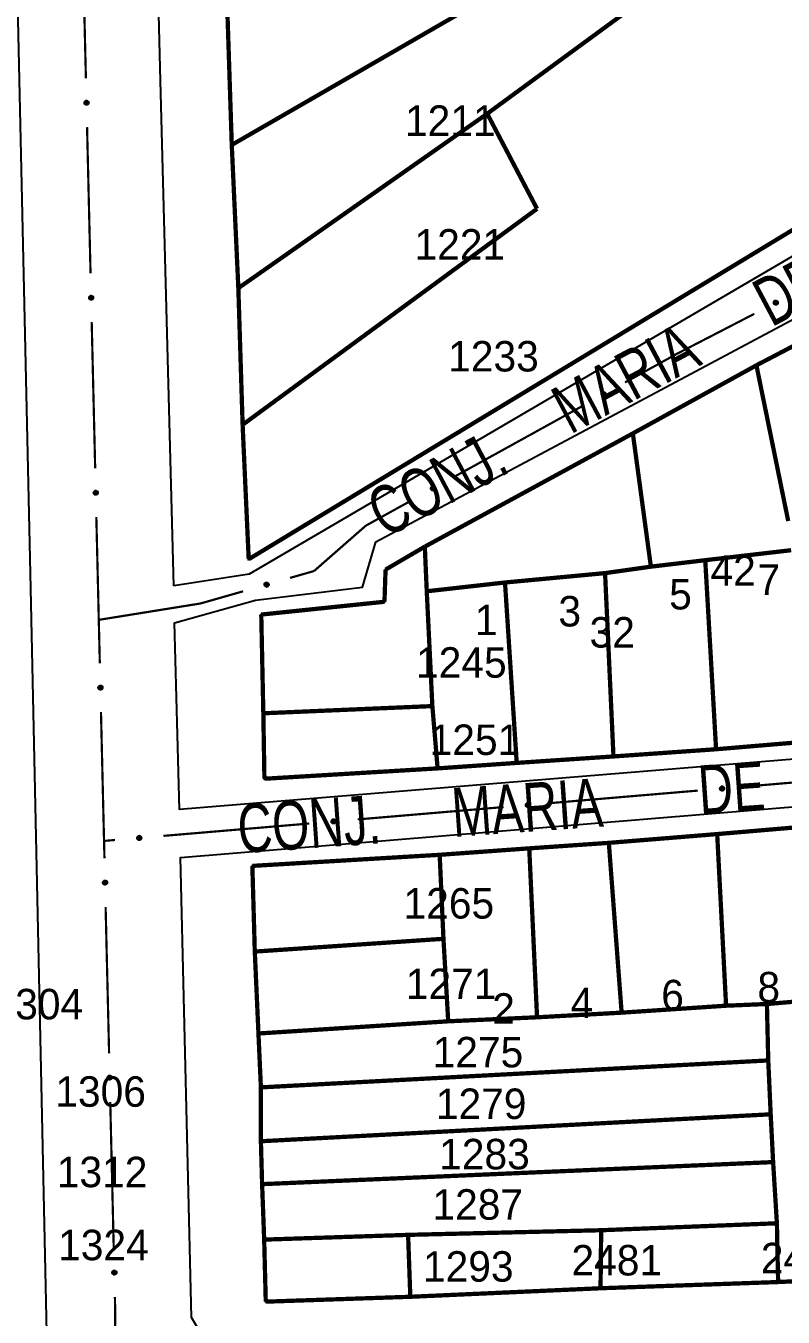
# Model space of a CAD drawing. Extents: x 202481 to 204056, y 4838981 to 4840330.
# Drawn here: x 203301.8 to 203364, y 4839208.1 to 4839314.1 of the extents above; entities that cross this region are included whole.
import ezdxf
from ezdxf.enums import TextEntityAlignment as Align

# ---------------------------------------------------------------- set-up
doc = ezdxf.new("R2010")
doc.units = 0
doc.header["$LTSCALE"] = 1.5
doc.header["$MEASUREMENT"] = 0
for name, color, linetype in [('CD_MALHA_LOTES', 7, 'CONTINUOUS'), ('RU-QUADRA', 210, 'CONTINUOUS'), ('SV-EIXO-RUA-PAV', 20, 'CONTINUOUS'), ('SV-RUA-PAVIM', 7, 'CONTINUOUS'), ('SV-TXT-RUA-PAV', 7, 'CONTINUOUS'), ('Th_NmrPort', 1, 'CONTINUOUS')]:
    doc.layers.add(name, color=color, linetype=linetype)
doc.styles.add('ARIAL', font='ARIAL.SHX')

msp = doc.modelspace()

# ---------------------------------------------------------------- linework, layer by layer
at = {"layer": 'CD_MALHA_LOTES', "linetype": 'Continuous', "const_width": 0.35, "flags": 128}
for points in [[(203339.67, 4839306.88), (203376.49, 4839333.86)], [(203318.71, 4839304.32), (203357.94, 4839326.95)], [(203318.71, 4839304.32), (203318.35, 4839315.3)], [(203388.83, 4839311.93), (203320.1, 4839270.33)], [(203319.25, 4839292.57), (203339.67, 4839306.88)], [(203343.76, 4839299.08), (203339.67, 4839306.88)], [(203319.25, 4839292.57), (203318.71, 4839304.32)], [(203319.6, 4839281.36), (203343.76, 4839299.08)], [(203319.6, 4839281.36), (203319.25, 4839292.57)], [(203361.76, 4839286.24), (203367.96, 4839289.48)], [(203351.62, 4839280.65), (203361.76, 4839286.24)], [(203364.37, 4839273.46), (203361.76, 4839286.24)], [(203320.1, 4839270.33), (203319.6, 4839281.36)], [(203334.55, 4839271.36), (203351.62, 4839280.65)], [(203353.1, 4839269.72), (203351.62, 4839280.65)], [(203331.33, 4839269.48), (203334.55, 4839271.36)], [(203334.71, 4839267.7), (203334.55, 4839271.36)], [(203357.56, 4839270.25), (203353.1, 4839269.72)], [(203357.56, 4839270.25), (203364.61, 4839271.07)], [(203358.45, 4839254.74), (203357.56, 4839270.25)], [(203331.24, 4839266.84), (203331.33, 4839269.48)], [(203341.13, 4839268.42), (203349.34, 4839269.19)], [(203349.34, 4839269.19), (203353.1, 4839269.72)], [(203350.03, 4839254.15), (203349.34, 4839269.19)], [(203334.71, 4839267.7), (203341.13, 4839268.42)], [(203342.09, 4839253.62), (203341.13, 4839268.42)], [(203335.17, 4839258.28), (203334.71, 4839267.7)], [(203321.13, 4839265.79), (203331.24, 4839266.84)], [(203321.3, 4839257.69), (203321.13, 4839265.79)], [(203321.3, 4839257.69), (203335.17, 4839258.28)], [(203321.39, 4839252.32), (203321.3, 4839257.69)], [(203335.6, 4839253.17), (203335.17, 4839258.28)], [(203365.81, 4839255.36), (203358.45, 4839254.74)], [(203358.45, 4839254.74), (203350.03, 4839254.15)], [(203342.09, 4839253.62), (203335.6, 4839253.17)], [(203350.03, 4839254.15), (203342.09, 4839253.62)], [(203335.6, 4839253.17), (203321.39, 4839252.32)], [(203358.54, 4839247.78), (203365.34, 4839248.36)], [(203343.12, 4839246.61), (203349.65, 4839247.06)], [(203349.65, 4839247.06), (203358.54, 4839247.78)], [(203350.7, 4839233.13), (203349.65, 4839247.06)], [(203359.27, 4839233.7), (203358.54, 4839247.78)], [(203320.4, 4839245.17), (203335.77, 4839246.08)], [(203335.77, 4839246.08), (203343.12, 4839246.61)], [(203336.08, 4839239.19), (203335.77, 4839246.08)], [(203343.76, 4839232.75), (203343.12, 4839246.61)], [(203320.6, 4839238.14), (203320.4, 4839245.17)], [(203320.6, 4839238.14), (203336.08, 4839239.19)], [(203336.47, 4839232.42), (203336.08, 4839239.19)], [(203320.9, 4839231.42), (203320.6, 4839238.14)], [(203362.62, 4839233.84), (203366.19, 4839234.14)], [(203350.7, 4839233.13), (203343.76, 4839232.75)], [(203359.27, 4839233.7), (203350.7, 4839233.13)], [(203362.62, 4839233.84), (203359.27, 4839233.7)], [(203362.73, 4839229.21), (203362.62, 4839233.84)], [(203320.9, 4839231.42), (203336.47, 4839232.42)], [(203343.76, 4839232.75), (203336.47, 4839232.42)], [(203321.1, 4839227), (203320.9, 4839231.42)], [(203321.1, 4839227), (203362.73, 4839229.21)], [(203362.93, 4839224.79), (203362.73, 4839229.21)], [(203321.1, 4839222.58), (203321.1, 4839227)], [(203321.1, 4839222.58), (203362.93, 4839224.79)], [(203363.13, 4839220.87), (203362.93, 4839224.79)], [(203321.2, 4839219.06), (203321.1, 4839222.58)], [(203321.2, 4839219.06), (203363.13, 4839220.87)], [(203363.44, 4839215.85), (203363.13, 4839220.87)], [(203321.37, 4839214.51), (203321.2, 4839219.06)], [(203333.18, 4839214.9), (203349.02, 4839215.28)], [(203348.97, 4839210.52), (203349.02, 4839215.28)], [(203349.02, 4839215.28), (203363.44, 4839215.85)], [(203363.54, 4839211.03), (203363.44, 4839215.85)], [(203321.37, 4839214.51), (203333.18, 4839214.9)], [(203321.5, 4839209.42), (203321.37, 4839214.51)], [(203333.36, 4839209.82), (203333.18, 4839214.9)], [(203363.54, 4839211.03), (203348.97, 4839210.52)], [(203369.96, 4839211.33), (203363.54, 4839211.03)], [(203333.36, 4839209.82), (203321.5, 4839209.42)], [(203348.97, 4839210.52), (203333.36, 4839209.82)]]:
    msp.add_lwpolyline(points, dxfattribs=at)
at = {"layer": 'RU-QUADRA', "linetype": 'Continuous', "const_width": 0.18, "flags": 128}
for points in [[(203318.35, 4839315.3), (203318.71, 4839304.32), (203319.25, 4839292.57), (203319.6, 4839281.36), (203320.1, 4839270.33), (203388.83, 4839311.93)], [(203367.96, 4839289.48), (203361.76, 4839286.24), (203351.62, 4839280.65), (203334.55, 4839271.36), (203331.33, 4839269.48), (203331.24, 4839266.84), (203321.13, 4839265.79), (203321.3, 4839257.69), (203321.39, 4839252.32), (203335.6, 4839253.17), (203342.09, 4839253.62), (203350.03, 4839254.15), (203358.45, 4839254.74), (203365.81, 4839255.36)], [(203365.34, 4839248.36), (203358.54, 4839247.78), (203349.65, 4839247.06), (203343.12, 4839246.61), (203335.77, 4839246.08), (203320.4, 4839245.17), (203320.6, 4839238.14), (203320.9, 4839231.42), (203321.1, 4839227), (203321.1, 4839222.58), (203321.2, 4839219.06), (203321.37, 4839214.51), (203321.5, 4839209.42), (203333.36, 4839209.82), (203348.97, 4839210.52), (203363.54, 4839211.03), (203369.96, 4839211.33)]]:
    msp.add_lwpolyline(points, dxfattribs=at)
at = {"layer": 'SV-EIXO-RUA-PAV', "const_width": 0.18}
for points in [[(203306.456326, 4839321.771961), (203306.741763, 4839309.775356)], [(203306.836908, 4839305.776488), (203307.122345, 4839293.779883)], [(203355.27, 4839287.2), (203361.58021, 4839290.457975)], [(203307.217491, 4839289.781015), (203307.502928, 4839277.78441)], [(203354.483582, 4839286.765701), (203355.27, 4839287.2)], [(203350.982051, 4839284.831979), (203354.483582, 4839286.765701)], [(203336.975928, 4839277.09709), (203347.480521, 4839282.898256)], [(203329.72, 4839273.09), (203333.474397, 4839275.163368)], [(203307.598073, 4839273.785542), (203307.88351, 4839261.788937)], [(203325.46, 4839269.36), (203329.184971, 4839272.621536)], [(203329.184971, 4839272.621536), (203329.72, 4839273.09)], [(203323.489898, 4839268.797114), (203325.412946, 4839269.346556)], [(203325.412946, 4839269.346556), (203325.46, 4839269.36)], [(203316.15, 4839266.7), (203319.643802, 4839267.698229)], [(203307.89, 4839265.37), (203315.788268, 4839266.641756)], [(203315.788268, 4839266.641756), (203316.15, 4839266.7)], [(203307.978656, 4839257.790069), (203308.264092, 4839245.793464)], [(203372.894233, 4839252.698544), (203360.93707, 4839251.685497)], [(203356.95135, 4839251.347815), (203344.994187, 4839250.334769)], [(203341.008466, 4839249.997087), (203329.051304, 4839248.984041)], [(203325.065583, 4839248.646359), (203313.10842, 4839247.633313)], [(203309.122699, 4839247.295631), (203308.23, 4839247.22)], [(203308.359238, 4839241.794596), (203308.644675, 4839229.797991)], [(203308.73982, 4839225.799123), (203309.025257, 4839213.802518)], [(203309.120403, 4839209.80365), (203309.14, 4839208.98)], [(203309.14, 4839208.98), (203309.14, 4839197.803883)]]:
    msp.add_lwpolyline(points, dxfattribs=at)
at = {"layer": 'SV-EIXO-RUA-PAV'}
for points in [[(203306.895967, 4839307.92218), (203306.931838, 4839307.888934), (203306.955869, 4839307.853026), (203306.967292, 4839307.817307), (203306.969156, 4839307.783112), (203306.967123, 4839307.747914), (203306.957243, 4839307.712879), (203306.937665, 4839307.676423), (203306.904567, 4839307.640205), (203306.866164, 4839307.618005), (203306.831745, 4839307.604933), (203306.7962, 4839307.600936), (203306.76204, 4839307.603485), (203306.725987, 4839307.61495), (203306.689236, 4839307.635152), (203306.653623, 4839307.669314), (203306.630306, 4839307.70468), (203306.620164, 4839307.739518), (203306.616372, 4839307.775278), (203306.618879, 4839307.811188), (203306.628775, 4839307.845523), (203306.649182, 4839307.882489), (203306.683366, 4839307.917192), (203306.718373, 4839307.940851), (203306.75306, 4839307.951479), (203306.78835, 4839307.95442), (203306.823678, 4839307.95281), (203306.85931, 4839307.944345), (203306.895967, 4839307.92218)], [(203307.27655, 4839291.926707), (203307.312421, 4839291.893461), (203307.336452, 4839291.857553), (203307.347874, 4839291.821834), (203307.349738, 4839291.787639), (203307.347705, 4839291.752441), (203307.337825, 4839291.717406), (203307.318247, 4839291.68095), (203307.285149, 4839291.644732), (203307.246746, 4839291.622532), (203307.212328, 4839291.60946), (203307.176783, 4839291.605463), (203307.142622, 4839291.608012), (203307.106569, 4839291.619477), (203307.069819, 4839291.639679), (203307.034206, 4839291.673841), (203307.010888, 4839291.709207), (203307.000746, 4839291.744045), (203306.996955, 4839291.779805), (203306.999461, 4839291.815715), (203307.009357, 4839291.85005), (203307.029764, 4839291.887016), (203307.063948, 4839291.921719), (203307.098955, 4839291.945378), (203307.133642, 4839291.956006), (203307.168932, 4839291.958947), (203307.204261, 4839291.957337), (203307.239892, 4839291.948872), (203307.27655, 4839291.926707)], [(203363.179156, 4839291.407401), (203363.193358, 4839291.454202), (203363.215135, 4839291.491521), (203363.242256, 4839291.517419), (203363.272189, 4839291.534056), (203363.30473, 4839291.547627), (203363.340556, 4839291.554071), (203363.381904, 4839291.552415), (203363.428952, 4839291.538498), (203363.465715, 4839291.513678), (203363.492528, 4839291.488447), (203363.511673, 4839291.458232), (203363.524327, 4839291.4264), (203363.52979, 4839291.388964), (203363.527703, 4839291.347079), (203363.512563, 4839291.300109), (203363.490964, 4839291.263669), (203363.464073, 4839291.239308), (203363.433576, 4839291.220253), (203363.400189, 4839291.206797), (203363.364984, 4839291.200674), (203363.322816, 4839291.202851), (203363.276655, 4839291.218408), (203363.240064, 4839291.239536), (203363.215332, 4839291.266078), (203363.197249, 4839291.296525), (203363.18324, 4839291.328997), (203363.175263, 4839291.364741), (203363.179156, 4839291.407401)], [(203349.052294, 4839283.89202), (203349.065182, 4839283.9392), (203349.085906, 4839283.977114), (203349.112293, 4839284.00376), (203349.141749, 4839284.021227), (203349.173898, 4839284.035703), (203349.20953, 4839284.043146), (203349.250908, 4839284.042647), (203349.298326, 4839284.030051), (203349.335769, 4839284.006268), (203349.363277, 4839283.981797), (203349.38326, 4839283.95213), (203349.396798, 4839283.920664), (203349.403306, 4839283.883395), (203349.402391, 4839283.841468), (203349.388571, 4839283.794094), (203349.367999, 4839283.757064), (203349.3418, 4839283.73196), (203349.311847, 4839283.71206), (203349.278849, 4839283.697675), (203349.24383, 4839283.690571), (203349.201617, 4839283.691568), (203349.155039, 4839283.705828), (203349.117872, 4839283.725924), (203349.092407, 4839283.751764), (203349.07348, 4839283.781694), (203349.058569, 4839283.813761), (203349.049596, 4839283.849268), (203349.052294, 4839283.89202)], [(203307.657132, 4839275.931234), (203307.693003, 4839275.897988), (203307.717034, 4839275.86208), (203307.728457, 4839275.826361), (203307.730321, 4839275.792166), (203307.728287, 4839275.756968), (203307.718408, 4839275.721933), (203307.69883, 4839275.685477), (203307.665732, 4839275.649259), (203307.627329, 4839275.627059), (203307.59291, 4839275.613987), (203307.557365, 4839275.60999), (203307.523205, 4839275.612539), (203307.487152, 4839275.624004), (203307.450401, 4839275.644206), (203307.414788, 4839275.678368), (203307.39147, 4839275.713734), (203307.381329, 4839275.748572), (203307.377537, 4839275.784332), (203307.380044, 4839275.820242), (203307.38994, 4839275.854577), (203307.410346, 4839275.891543), (203307.444531, 4839275.926246), (203307.479538, 4839275.949905), (203307.514225, 4839275.960533), (203307.549515, 4839275.963474), (203307.584843, 4839275.961864), (203307.620474, 4839275.953399), (203307.657132, 4839275.931234)], [(203335.046171, 4839276.157132), (203335.059059, 4839276.204312), (203335.079783, 4839276.242225), (203335.106169, 4839276.268872), (203335.135626, 4839276.286339), (203335.167774, 4839276.300814), (203335.203406, 4839276.308257), (203335.244784, 4839276.307758), (203335.292203, 4839276.295162), (203335.329646, 4839276.271379), (203335.357154, 4839276.246908), (203335.377136, 4839276.217241), (203335.390675, 4839276.185775), (203335.397182, 4839276.148507), (203335.396267, 4839276.106579), (203335.382447, 4839276.059205), (203335.361875, 4839276.022175), (203335.335676, 4839275.997071), (203335.305724, 4839275.977171), (203335.272726, 4839275.962787), (203335.237706, 4839275.955682), (203335.195494, 4839275.956679), (203335.148916, 4839275.970939), (203335.111749, 4839275.991036), (203335.086284, 4839276.016875), (203335.067356, 4839276.046805), (203335.052445, 4839276.078873), (203335.043472, 4839276.11438), (203335.046171, 4839276.157132)], [(203321.398456, 4839268.314045), (203321.4216, 4839268.35713), (203321.450301, 4839268.389428), (203321.481993, 4839268.409476), (203321.514618, 4839268.419889), (203321.549194, 4839268.426783), (203321.585588, 4839268.426043), (203321.625799, 4839268.416274), (203321.669183, 4839268.393361), (203321.700336, 4839268.361784), (203321.721653, 4839268.331765), (203321.73447, 4839268.298372), (203321.740605, 4839268.26467), (203321.738586, 4839268.226892), (203321.728288, 4839268.186239), (203321.704192, 4839268.143172), (203321.675837, 4839268.111701), (203321.644674, 4839268.093115), (203321.61102, 4839268.080442), (203321.575636, 4839268.073827), (203321.539916, 4839268.07476), (203321.499003, 4839268.085202), (203321.456811, 4839268.109548), (203321.4251, 4839268.13747), (203321.406081, 4839268.168364), (203321.39435, 4839268.201777), (203321.387014, 4839268.236373), (203321.386235, 4839268.272987), (203321.398456, 4839268.314045)], [(203308.037714, 4839259.935761), (203308.073585, 4839259.902515), (203308.097616, 4839259.866607), (203308.109039, 4839259.830888), (203308.110903, 4839259.796693), (203308.10887, 4839259.761495), (203308.09899, 4839259.72646), (203308.079412, 4839259.690004), (203308.046314, 4839259.653786), (203308.007911, 4839259.631586), (203307.973492, 4839259.618514), (203307.937947, 4839259.614517), (203307.903787, 4839259.617066), (203307.867734, 4839259.628531), (203307.830983, 4839259.648733), (203307.795371, 4839259.682895), (203307.772053, 4839259.718261), (203307.761911, 4839259.753099), (203307.75812, 4839259.788859), (203307.760626, 4839259.824769), (203307.770522, 4839259.859104), (203307.790929, 4839259.89607), (203307.825113, 4839259.930773), (203307.86012, 4839259.954432), (203307.894807, 4839259.96506), (203307.930097, 4839259.968001), (203307.965425, 4839259.96639), (203308.001057, 4839259.957926), (203308.037714, 4839259.935761)], [(203359.096671, 4839251.419098), (203359.065663, 4839251.381276), (203359.031279, 4839251.35511), (203358.99632, 4839251.34154), (203358.962301, 4839251.337604), (203358.927044, 4839251.337497), (203358.891474, 4839251.345232), (203358.853897, 4839251.362562), (203358.815737, 4839251.3934), (203358.791248, 4839251.430385), (203358.77611, 4839251.463947), (203358.769964, 4839251.499184), (203358.770434, 4839251.533436), (203358.77969, 4839251.570118), (203358.797624, 4839251.608027), (203358.829562, 4839251.645648), (203358.863447, 4839251.671069), (203358.897606, 4839251.683306), (203358.933069, 4839251.689262), (203358.969065, 4839251.688939), (203359.003938, 4839251.681145), (203359.042074, 4839251.66302), (203359.078788, 4839251.631005), (203359.104528, 4839251.597499), (203359.117242, 4839251.563521), (203359.122319, 4839251.528474), (203359.122856, 4839251.493113), (203359.116569, 4839251.457034), (203359.096671, 4839251.419098)], [(203343.153787, 4839250.06837), (203343.12278, 4839250.030548), (203343.088396, 4839250.004382), (203343.053437, 4839249.990812), (203343.019417, 4839249.986876), (203342.984161, 4839249.986769), (203342.948591, 4839249.994504), (203342.911013, 4839250.011833), (203342.872854, 4839250.042672), (203342.848364, 4839250.079657), (203342.833227, 4839250.113219), (203342.82708, 4839250.148455), (203342.82755, 4839250.182707), (203342.836807, 4839250.21939), (203342.85474, 4839250.257299), (203342.886678, 4839250.29492), (203342.920563, 4839250.320341), (203342.954722, 4839250.332578), (203342.990186, 4839250.338533), (203343.026182, 4839250.338211), (203343.061054, 4839250.330417), (203343.09919, 4839250.312292), (203343.135904, 4839250.280277), (203343.161645, 4839250.24677), (203343.174358, 4839250.212792), (203343.179435, 4839250.177746), (203343.179972, 4839250.142385), (203343.173686, 4839250.106306), (203343.153787, 4839250.06837)], [(203327.210904, 4839248.717642), (203327.179896, 4839248.679819), (203327.145512, 4839248.653653), (203327.110553, 4839248.640084), (203327.076534, 4839248.636148), (203327.041277, 4839248.636041), (203327.005707, 4839248.643776), (203326.96813, 4839248.661105), (203326.92997, 4839248.691944), (203326.905481, 4839248.728928), (203326.890343, 4839248.76249), (203326.884197, 4839248.797727), (203326.884667, 4839248.831979), (203326.893923, 4839248.868662), (203326.911857, 4839248.906571), (203326.943795, 4839248.944191), (203326.97768, 4839248.969613), (203327.011839, 4839248.98185), (203327.047302, 4839248.987805), (203327.083298, 4839248.987483), (203327.118171, 4839248.979689), (203327.156307, 4839248.961564), (203327.193021, 4839248.929549), (203327.218761, 4839248.896042), (203327.231475, 4839248.862064), (203327.236552, 4839248.827018), (203327.237089, 4839248.791657), (203327.230802, 4839248.755577), (203327.210904, 4839248.717642)], [(203311.26802, 4839247.366914), (203311.237013, 4839247.329091), (203311.202629, 4839247.302925), (203311.16767, 4839247.289355), (203311.13365, 4839247.285419), (203311.098394, 4839247.285313), (203311.062824, 4839247.293047), (203311.025247, 4839247.310377), (203310.987087, 4839247.341216), (203310.962597, 4839247.3782), (203310.94746, 4839247.411762), (203310.941313, 4839247.446999), (203310.941783, 4839247.481251), (203310.95104, 4839247.517933), (203310.968973, 4839247.555843), (203311.000911, 4839247.593463), (203311.034796, 4839247.618885), (203311.068955, 4839247.631122), (203311.104419, 4839247.637077), (203311.140415, 4839247.636755), (203311.175287, 4839247.628961), (203311.213423, 4839247.610836), (203311.250137, 4839247.578821), (203311.275878, 4839247.545314), (203311.288592, 4839247.511336), (203311.293668, 4839247.47629), (203311.294205, 4839247.440929), (203311.287919, 4839247.404849), (203311.26802, 4839247.366914)], [(203308.418297, 4839243.940288), (203308.454168, 4839243.907042), (203308.478199, 4839243.871134), (203308.489622, 4839243.835415), (203308.491486, 4839243.80122), (203308.489452, 4839243.766022), (203308.479573, 4839243.730987), (203308.459994, 4839243.694531), (203308.426896, 4839243.658313), (203308.388494, 4839243.636113), (203308.354075, 4839243.623041), (203308.31853, 4839243.619044), (203308.28437, 4839243.621592), (203308.248317, 4839243.633058), (203308.211566, 4839243.65326), (203308.175953, 4839243.687422), (203308.152635, 4839243.722788), (203308.142494, 4839243.757626), (203308.138702, 4839243.793386), (203308.141209, 4839243.829296), (203308.151105, 4839243.863631), (203308.171511, 4839243.900597), (203308.205695, 4839243.9353), (203308.240703, 4839243.958959), (203308.27539, 4839243.969587), (203308.31068, 4839243.972528), (203308.346008, 4839243.970917), (203308.381639, 4839243.962453), (203308.418297, 4839243.940288)], [(203308.798879, 4839227.944815), (203308.83475, 4839227.911569), (203308.858781, 4839227.875661), (203308.870204, 4839227.839942), (203308.872068, 4839227.805747), (203308.870035, 4839227.770549), (203308.860155, 4839227.735514), (203308.840577, 4839227.699058), (203308.807479, 4839227.66284), (203308.769076, 4839227.64064), (203308.734657, 4839227.627568), (203308.699112, 4839227.623571), (203308.664952, 4839227.626119), (203308.628899, 4839227.637585), (203308.592148, 4839227.657787), (203308.556536, 4839227.691949), (203308.533218, 4839227.727315), (203308.523076, 4839227.762153), (203308.519284, 4839227.797913), (203308.521791, 4839227.833823), (203308.531687, 4839227.868158), (203308.552094, 4839227.905124), (203308.586278, 4839227.939827), (203308.621285, 4839227.963486), (203308.655972, 4839227.974114), (203308.691262, 4839227.977055), (203308.72659, 4839227.975444), (203308.762222, 4839227.96698), (203308.798879, 4839227.944815)], [(203309.179462, 4839211.949342), (203309.215333, 4839211.916096), (203309.239364, 4839211.880188), (203309.250786, 4839211.844469), (203309.25265, 4839211.810274), (203309.250617, 4839211.775076), (203309.240738, 4839211.740041), (203309.221159, 4839211.703585), (203309.188061, 4839211.667367), (203309.149659, 4839211.645167), (203309.11524, 4839211.632095), (203309.079695, 4839211.628098), (203309.045534, 4839211.630646), (203309.009482, 4839211.642112), (203308.972731, 4839211.662314), (203308.937118, 4839211.696476), (203308.9138, 4839211.731842), (203308.903659, 4839211.76668), (203308.899867, 4839211.80244), (203308.902373, 4839211.83835), (203308.91227, 4839211.872685), (203308.932676, 4839211.909651), (203308.96686, 4839211.944354), (203309.001867, 4839211.968013), (203309.036554, 4839211.978641), (203309.071844, 4839211.981582), (203309.107173, 4839211.979971), (203309.142804, 4839211.971507), (203309.179462, 4839211.949342)]]:
    msp.add_lwpolyline(points, close=True, dxfattribs=at)
for points in [[(203306.618879, 4839307.811188), (203306.630306, 4839307.70468)], [(203306.624566, 4839307.824032), (203306.641323, 4839307.693399)], [(203306.628775, 4839307.845523), (203306.653623, 4839307.669314)], [(203306.641488, 4839307.858557), (203306.670781, 4839307.659978)], [(203306.649182, 4839307.882489), (203306.689236, 4839307.635152)], [(203306.667894, 4839307.896038), (203306.707028, 4839307.628082)], [(203306.683366, 4839307.917192), (203306.725987, 4839307.61495)], [(203306.699919, 4839307.926828), (203306.742852, 4839307.613921)], [(203306.718373, 4839307.940851), (203306.76204, 4839307.603485)], [(203306.73503, 4839307.942678), (203306.778547, 4839307.605216)], [(203306.75306, 4839307.951479), (203306.7962, 4839307.600936)], [(203306.770335, 4839307.950342), (203306.811319, 4839307.60463)], [(203306.78835, 4839307.95442), (203306.831745, 4839307.604933)], [(203306.807199, 4839307.949854), (203306.850619, 4839307.616485)], [(203306.823678, 4839307.95281), (203306.866164, 4839307.618005)], [(203306.841465, 4839307.943845), (203306.885697, 4839307.633698)], [(203306.85931, 4839307.944345), (203306.904567, 4839307.640205)], [(203306.875861, 4839307.932379), (203306.919151, 4839307.661792)], [(203306.895967, 4839307.92218), (203306.937665, 4839307.676423)], [(203306.91477, 4839307.903277), (203306.946857, 4839307.702034)], [(203306.931838, 4839307.888934), (203306.957243, 4839307.712879)], [(203306.945625, 4839307.868524), (203306.960986, 4839307.739223)], [(203306.955869, 4839307.853026), (203306.967123, 4839307.747914)], [(203306.999461, 4839291.815715), (203307.010888, 4839291.709207)], [(203307.005148, 4839291.828559), (203307.021905, 4839291.697926)], [(203307.009357, 4839291.85005), (203307.034206, 4839291.673841)], [(203307.02207, 4839291.863084), (203307.051363, 4839291.664505)], [(203307.029764, 4839291.887016), (203307.069819, 4839291.639679)], [(203307.048477, 4839291.900565), (203307.08761, 4839291.632609)], [(203307.063948, 4839291.921719), (203307.106569, 4839291.619477)], [(203307.080502, 4839291.931355), (203307.123435, 4839291.618448)], [(203307.098955, 4839291.945378), (203307.142622, 4839291.608012)], [(203307.115612, 4839291.947205), (203307.159129, 4839291.609743)], [(203307.133642, 4839291.956006), (203307.176783, 4839291.605463)], [(203307.150918, 4839291.954869), (203307.191901, 4839291.609157)], [(203307.168932, 4839291.958947), (203307.212328, 4839291.60946)], [(203307.187782, 4839291.954381), (203307.231201, 4839291.621012)], [(203307.204261, 4839291.957337), (203307.246746, 4839291.622532)], [(203307.222048, 4839291.948372), (203307.266279, 4839291.638225)], [(203307.239892, 4839291.948872), (203307.285149, 4839291.644732)], [(203307.256443, 4839291.936906), (203307.299734, 4839291.666319)], [(203307.27655, 4839291.926707), (203307.318247, 4839291.68095)], [(203307.295353, 4839291.907804), (203307.327439, 4839291.706561)], [(203307.312421, 4839291.893461), (203307.337825, 4839291.717406)], [(203307.326208, 4839291.873051), (203307.341568, 4839291.74375)], [(203307.336452, 4839291.857553), (203307.347705, 4839291.752441)], [(203363.175263, 4839291.364741), (203363.428952, 4839291.538498)], [(203363.178782, 4839291.384859), (203363.403159, 4839291.542168)], [(203363.179156, 4839291.407401), (203363.381904, 4839291.552415)], [(203363.18324, 4839291.328997), (203363.465715, 4839291.513678)], [(203363.18352, 4839291.348913), (203363.443058, 4839291.524376)], [(203363.187928, 4839291.432579), (203363.354852, 4839291.549476)], [(203363.193107, 4839291.315472), (203363.473883, 4839291.500364)], [(203363.193358, 4839291.454202), (203363.340556, 4839291.554071)], [(203363.20568, 4839291.475529), (203363.31523, 4839291.545911)], [(203363.215135, 4839291.491521), (203363.30473, 4839291.547627)], [(203363.197249, 4839291.296525), (203363.492528, 4839291.488447)], [(203363.208797, 4839291.28211), (203363.501737, 4839291.470211)], [(203363.215332, 4839291.266078), (203363.511673, 4839291.458232)], [(203363.231135, 4839291.253716), (203363.515548, 4839291.440486)], [(203363.240064, 4839291.239536), (203363.524327, 4839291.4264)], [(203363.260748, 4839291.229078), (203363.523337, 4839291.40458)], [(203363.276655, 4839291.218408), (203363.52979, 4839291.388964)], [(203363.302446, 4839291.213751), (203363.526276, 4839291.36617)], [(203363.322816, 4839291.202851), (203363.527703, 4839291.347079)], [(203363.347702, 4839291.206403), (203363.513453, 4839291.319623)], [(203363.364984, 4839291.200674), (203363.512563, 4839291.300109)], [(203363.386151, 4839291.206291), (203363.496287, 4839291.278511)], [(203363.400189, 4839291.206797), (203363.490964, 4839291.263669)], [(203349.049596, 4839283.849268), (203349.298326, 4839284.030051)], [(203349.052294, 4839283.89202), (203349.250908, 4839284.042647)], [(203349.05255, 4839283.869477), (203349.272441, 4839284.032998)], [(203349.058291, 4839283.833678), (203349.312822, 4839284.016329)], [(203349.058569, 4839283.813761), (203349.335769, 4839284.006268)], [(203349.060359, 4839283.917434), (203349.223949, 4839284.038952)], [(203349.065182, 4839283.9392), (203349.20953, 4839284.043146)], [(203349.06881, 4839283.800517), (203349.344307, 4839283.993189)], [(203349.07348, 4839283.781694), (203349.363277, 4839283.981797)], [(203349.076903, 4839283.960864), (203349.184441, 4839284.034281)], [(203349.085426, 4839283.767607), (203349.372992, 4839283.963826)], [(203349.085906, 4839283.977114), (203349.173898, 4839284.035703)], [(203349.092407, 4839283.751764), (203349.38326, 4839283.95213)], [(203349.10855, 4839283.739849), (203349.38763, 4839283.934499)], [(203349.117872, 4839283.725924), (203349.396798, 4839283.920664)], [(203349.13884, 4839283.716048), (203349.396419, 4839283.898825)], [(203349.155039, 4839283.705828), (203349.403306, 4839283.883395)], [(203349.18095, 4839283.701893), (203349.400431, 4839283.860512)], [(203349.201617, 4839283.691568), (203349.402391, 4839283.841468)], [(203349.226394, 4839283.695814), (203349.388914, 4839283.813624)], [(203349.24383, 4839283.690571), (203349.388571, 4839283.794094)], [(203349.264832, 4839283.696777), (203349.372905, 4839283.772049)], [(203349.278849, 4839283.697675), (203349.367999, 4839283.757064)], [(203307.380044, 4839275.820242), (203307.39147, 4839275.713734)], [(203307.38573, 4839275.833086), (203307.402488, 4839275.702453)], [(203307.38994, 4839275.854577), (203307.414788, 4839275.678368)], [(203307.402653, 4839275.867611), (203307.431946, 4839275.669032)], [(203307.410346, 4839275.891543), (203307.450401, 4839275.644206)], [(203307.429059, 4839275.905092), (203307.468192, 4839275.637136)], [(203307.444531, 4839275.926246), (203307.487152, 4839275.624004)], [(203307.461084, 4839275.935882), (203307.504017, 4839275.622975)], [(203307.479538, 4839275.949905), (203307.523205, 4839275.612539)], [(203307.496195, 4839275.951731), (203307.539712, 4839275.61427)], [(203307.514225, 4839275.960533), (203307.557365, 4839275.60999)], [(203307.5315, 4839275.959396), (203307.572483, 4839275.613684)], [(203307.549515, 4839275.963474), (203307.59291, 4839275.613987)], [(203307.568364, 4839275.958908), (203307.611784, 4839275.625539)], [(203307.584843, 4839275.961864), (203307.627329, 4839275.627059)], [(203307.60263, 4839275.952899), (203307.646862, 4839275.642752)], [(203307.620474, 4839275.953399), (203307.665732, 4839275.649259)], [(203307.637025, 4839275.941433), (203307.680316, 4839275.670846)], [(203307.657132, 4839275.931234), (203307.69883, 4839275.685477)], [(203307.675935, 4839275.912331), (203307.708022, 4839275.711088)], [(203307.693003, 4839275.897988), (203307.718408, 4839275.721933)], [(203307.70679, 4839275.877578), (203307.722151, 4839275.748277)], [(203307.717034, 4839275.86208), (203307.728287, 4839275.756968)], [(203335.043472, 4839276.11438), (203335.292203, 4839276.295162)], [(203335.046171, 4839276.157132), (203335.244784, 4839276.307758)], [(203335.046427, 4839276.134588), (203335.266318, 4839276.29811)], [(203335.052168, 4839276.098789), (203335.306698, 4839276.281441)], [(203335.052445, 4839276.078873), (203335.329646, 4839276.271379)], [(203335.054235, 4839276.182546), (203335.217825, 4839276.304064)], [(203335.059059, 4839276.204312), (203335.203406, 4839276.308257)], [(203335.062687, 4839276.065629), (203335.338183, 4839276.2583)], [(203335.067356, 4839276.046805), (203335.357154, 4839276.246908)], [(203335.070779, 4839276.225975), (203335.178318, 4839276.299392)], [(203335.079303, 4839276.032718), (203335.366869, 4839276.228937)], [(203335.079783, 4839276.242225), (203335.167774, 4839276.300814)], [(203335.086284, 4839276.016875), (203335.377136, 4839276.217241)], [(203335.102426, 4839276.00496), (203335.381506, 4839276.19961)], [(203335.111749, 4839275.991036), (203335.390675, 4839276.185775)], [(203335.132716, 4839275.98116), (203335.390296, 4839276.163936)], [(203335.148916, 4839275.970939), (203335.397182, 4839276.148507)], [(203335.174827, 4839275.967005), (203335.394307, 4839276.125623)], [(203335.195494, 4839275.956679), (203335.396267, 4839276.106579)], [(203335.220271, 4839275.960926), (203335.382791, 4839276.078735)], [(203335.237706, 4839275.955682), (203335.382447, 4839276.059205)], [(203335.258708, 4839275.961889), (203335.366781, 4839276.03716)], [(203335.272726, 4839275.962787), (203335.361875, 4839276.022175)], [(203321.386235, 4839268.272987), (203321.669183, 4839268.393361)], [(203321.387014, 4839268.236373), (203321.700336, 4839268.361784)], [(203321.391211, 4839268.255844), (203321.680231, 4839268.376737)], [(203321.393648, 4839268.292018), (203321.644619, 4839268.40204)], [(203321.394023, 4839268.221169), (203321.705722, 4839268.347123)], [(203321.39435, 4839268.201777), (203321.721653, 4839268.331765)], [(203321.398456, 4839268.314045), (203321.625799, 4839268.416274)], [(203321.402832, 4839268.185369), (203321.727089, 4839268.312073)], [(203321.406081, 4839268.168364), (203321.73447, 4839268.298372)], [(203321.412016, 4839268.337001), (203321.598698, 4839268.418722)], [(203321.419139, 4839268.153131), (203321.734774, 4839268.28021)], [(203321.4216, 4839268.35713), (203321.585588, 4839268.426043)], [(203321.4251, 4839268.13747), (203321.740605, 4839268.26467)], [(203321.437882, 4839268.375612), (203321.55915, 4839268.423033)], [(203321.443317, 4839268.123142), (203321.735336, 4839268.243473)], [(203321.450301, 4839268.389428), (203321.549194, 4839268.426783)], [(203321.456811, 4839268.109548), (203321.738586, 4839268.226892)], [(203321.481179, 4839268.099901), (203321.73065, 4839268.205237)], [(203321.499003, 4839268.085202), (203321.728288, 4839268.186239)], [(203321.5241, 4839268.083781), (203321.708908, 4839268.162128)], [(203321.539916, 4839268.07476), (203321.704192, 4839268.143172)], [(203321.561774, 4839268.076097), (203321.68398, 4839268.125204)], [(203321.575636, 4839268.073827), (203321.675837, 4839268.111701)], [(203307.760626, 4839259.824769), (203307.772053, 4839259.718261)], [(203307.766313, 4839259.837613), (203307.78307, 4839259.70698)], [(203307.770522, 4839259.859104), (203307.795371, 4839259.682895)], [(203307.783235, 4839259.872138), (203307.812528, 4839259.673559)], [(203307.790929, 4839259.89607), (203307.830983, 4839259.648733)], [(203307.809642, 4839259.909619), (203307.848775, 4839259.641663)], [(203307.825113, 4839259.930773), (203307.867734, 4839259.628531)], [(203307.841667, 4839259.940409), (203307.884599, 4839259.627502)], [(203307.86012, 4839259.954432), (203307.903787, 4839259.617066)], [(203307.876777, 4839259.956258), (203307.920294, 4839259.618797)], [(203307.894807, 4839259.96506), (203307.937947, 4839259.614517)], [(203307.912083, 4839259.963923), (203307.953066, 4839259.618211)], [(203307.930097, 4839259.968001), (203307.973492, 4839259.618514)], [(203307.948947, 4839259.963435), (203307.992366, 4839259.630066)], [(203307.965425, 4839259.96639), (203308.007911, 4839259.631586)], [(203307.983212, 4839259.957426), (203308.027444, 4839259.647279)], [(203308.001057, 4839259.957926), (203308.046314, 4839259.653786)], [(203308.017608, 4839259.94596), (203308.060899, 4839259.675373)], [(203308.037714, 4839259.935761), (203308.079412, 4839259.690004)], [(203308.056518, 4839259.916858), (203308.088604, 4839259.715615)], [(203308.073585, 4839259.902515), (203308.09899, 4839259.72646)], [(203308.087373, 4839259.882105), (203308.102733, 4839259.752804)], [(203308.097616, 4839259.866607), (203308.10887, 4839259.761495)], [(203359.117242, 4839251.563521), (203358.769964, 4839251.499184)], [(203359.104528, 4839251.597499), (203358.770434, 4839251.533436)], [(203359.107362, 4839251.580983), (203358.773163, 4839251.517064)], [(203359.117155, 4839251.546208), (203358.774568, 4839251.484317)], [(203359.122319, 4839251.528474), (203358.77611, 4839251.463947)], [(203359.089411, 4839251.615067), (203358.779686, 4839251.553221)], [(203359.078788, 4839251.631005), (203358.77969, 4839251.570118)], [(203359.118906, 4839251.509382), (203358.788786, 4839251.445809)], [(203359.122856, 4839251.493113), (203358.791248, 4839251.430385)], [(203359.056734, 4839251.645164), (203358.791647, 4839251.589839)], [(203359.042074, 4839251.66302), (203358.797624, 4839251.608027)], [(203359.114987, 4839251.474815), (203358.808097, 4839251.41184)], [(203359.116569, 4839251.457034), (203358.815737, 4839251.3934)], [(203359.017719, 4839251.669247), (203358.821284, 4839251.627955)], [(203359.003938, 4839251.681145), (203358.829562, 4839251.645648)], [(203359.10563, 4839251.439787), (203358.83817, 4839251.380153)], [(203358.982231, 4839251.684043), (203358.852856, 4839251.659388)], [(203359.096671, 4839251.419098), (203358.853897, 4839251.362562)], [(203358.969065, 4839251.688939), (203358.863447, 4839251.671069)], [(203359.078943, 4839251.399183), (203358.880019, 4839251.354941)], [(203359.065663, 4839251.381276), (203358.891474, 4839251.345232)], [(203359.046127, 4839251.366275), (203358.917997, 4839251.343095)], [(203359.031279, 4839251.35511), (203358.927044, 4839251.337497)], [(203343.174358, 4839250.212792), (203342.82708, 4839250.148455)], [(203343.161645, 4839250.24677), (203342.82755, 4839250.182707)], [(203343.164478, 4839250.230255), (203342.83028, 4839250.166336)], [(203343.174272, 4839250.19548), (203342.831685, 4839250.133589)], [(203343.179435, 4839250.177746), (203342.833227, 4839250.113219)], [(203343.146527, 4839250.264339), (203342.836803, 4839250.202493)], [(203343.135904, 4839250.280277), (203342.836807, 4839250.21939)], [(203343.11385, 4839250.294436), (203342.848764, 4839250.239111)], [(203343.09919, 4839250.312292), (203342.85474, 4839250.257299)], [(203343.074836, 4839250.318519), (203342.8784, 4839250.277227)], [(203343.061054, 4839250.330417), (203342.886678, 4839250.29492)], [(203343.039347, 4839250.333314), (203342.909972, 4839250.308659)], [(203343.026182, 4839250.338211), (203342.920563, 4839250.320341)], [(203343.176022, 4839250.158654), (203342.845903, 4839250.095081)], [(203343.179972, 4839250.142385), (203342.848364, 4839250.079657)], [(203343.172104, 4839250.124087), (203342.865214, 4839250.061112)], [(203343.173686, 4839250.106306), (203342.872854, 4839250.042672)], [(203343.162747, 4839250.089059), (203342.895287, 4839250.029425)], [(203343.153787, 4839250.06837), (203342.911013, 4839250.011833)], [(203343.13606, 4839250.048454), (203342.937135, 4839250.004213)], [(203343.12278, 4839250.030548), (203342.948591, 4839249.994504)], [(203343.103243, 4839250.015547), (203342.975113, 4839249.992367)], [(203343.088396, 4839250.004382), (203342.984161, 4839249.986769)], [(203327.231475, 4839248.862064), (203326.884197, 4839248.797727)], [(203327.218761, 4839248.896042), (203326.884667, 4839248.831979)], [(203327.221595, 4839248.879527), (203326.887397, 4839248.815608)], [(203327.231388, 4839248.844752), (203326.888802, 4839248.782861)], [(203327.236552, 4839248.827018), (203326.890343, 4839248.76249)], [(203327.203644, 4839248.91361), (203326.893919, 4839248.851765)], [(203327.193021, 4839248.929549), (203326.893923, 4839248.868662)], [(203327.233139, 4839248.807926), (203326.903019, 4839248.744353)], [(203327.237089, 4839248.791657), (203326.905481, 4839248.728928)], [(203327.170967, 4839248.943708), (203326.90588, 4839248.888383)], [(203327.156307, 4839248.961564), (203326.911857, 4839248.906571)], [(203327.22922, 4839248.773359), (203326.92233, 4839248.710384)], [(203327.230802, 4839248.755577), (203326.92997, 4839248.691944)], [(203327.131952, 4839248.967791), (203326.935517, 4839248.926499)], [(203327.118171, 4839248.979689), (203326.943795, 4839248.944191)], [(203327.219863, 4839248.738331), (203326.952403, 4839248.678697)], [(203327.096464, 4839248.982586), (203326.967089, 4839248.957931)], [(203327.210904, 4839248.717642), (203326.96813, 4839248.661105)], [(203327.083298, 4839248.987483), (203326.97768, 4839248.969613)], [(203327.193177, 4839248.697726), (203326.994252, 4839248.653484)], [(203327.179896, 4839248.679819), (203327.005707, 4839248.643776)], [(203327.16036, 4839248.664819), (203327.03223, 4839248.641639)], [(203327.145512, 4839248.653653), (203327.041277, 4839248.636041)], [(203311.288592, 4839247.511336), (203310.941313, 4839247.446999)], [(203311.275878, 4839247.545314), (203310.941783, 4839247.481251)], [(203311.278712, 4839247.528799), (203310.944513, 4839247.46488)], [(203311.288505, 4839247.494024), (203310.945918, 4839247.432133)], [(203311.293668, 4839247.47629), (203310.94746, 4839247.411762)], [(203311.26076, 4839247.562882), (203310.951036, 4839247.501037)], [(203311.250137, 4839247.578821), (203310.95104, 4839247.517933)], [(203311.290255, 4839247.457198), (203310.960136, 4839247.393624)], [(203311.294205, 4839247.440929), (203310.962597, 4839247.3782)], [(203311.228083, 4839247.59298), (203310.962997, 4839247.537655)], [(203311.213423, 4839247.610836), (203310.968973, 4839247.555843)], [(203311.286337, 4839247.422631), (203310.979447, 4839247.359656)], [(203311.287919, 4839247.404849), (203310.987087, 4839247.341216)], [(203311.189069, 4839247.617062), (203310.992633, 4839247.57577)], [(203311.175287, 4839247.628961), (203311.000911, 4839247.593463)], [(203311.27698, 4839247.387602), (203311.00952, 4839247.327968)], [(203311.15358, 4839247.631858), (203311.024206, 4839247.607203)], [(203311.26802, 4839247.366914), (203311.025247, 4839247.310377)], [(203311.140415, 4839247.636755), (203311.034796, 4839247.618885)], [(203311.250293, 4839247.346998), (203311.051369, 4839247.302756)], [(203311.237013, 4839247.329091), (203311.062824, 4839247.293047)], [(203311.217476, 4839247.314091), (203311.089346, 4839247.29091)], [(203311.202629, 4839247.302925), (203311.098394, 4839247.285313)], [(203308.141209, 4839243.829296), (203308.152635, 4839243.722788)], [(203308.146895, 4839243.84214), (203308.163652, 4839243.711507)], [(203308.151105, 4839243.863631), (203308.175953, 4839243.687422)], [(203308.163818, 4839243.876665), (203308.193111, 4839243.678086)], [(203308.171511, 4839243.900597), (203308.211566, 4839243.65326)], [(203308.190224, 4839243.914146), (203308.229357, 4839243.64619)], [(203308.205695, 4839243.9353), (203308.248317, 4839243.633058)], [(203308.222249, 4839243.944936), (203308.265182, 4839243.632029)], [(203308.240703, 4839243.958959), (203308.28437, 4839243.621592)], [(203308.25736, 4839243.960785), (203308.300877, 4839243.623324)], [(203308.27539, 4839243.969587), (203308.31853, 4839243.619044)], [(203308.292665, 4839243.96845), (203308.333648, 4839243.622738)], [(203308.31068, 4839243.972528), (203308.354075, 4839243.623041)], [(203308.329529, 4839243.967962), (203308.372949, 4839243.634593)], [(203308.346008, 4839243.970917), (203308.388494, 4839243.636113)], [(203308.363795, 4839243.961953), (203308.408027, 4839243.651806)], [(203308.381639, 4839243.962453), (203308.426896, 4839243.658313)], [(203308.39819, 4839243.950487), (203308.441481, 4839243.6799)], [(203308.418297, 4839243.940288), (203308.459994, 4839243.694531)], [(203308.4371, 4839243.921385), (203308.469187, 4839243.720142)], [(203308.454168, 4839243.907042), (203308.479573, 4839243.730987)], [(203308.467955, 4839243.886631), (203308.483316, 4839243.757331)], [(203308.478199, 4839243.871134), (203308.489452, 4839243.766022)], [(203308.586278, 4839227.939827), (203308.628899, 4839227.637585)], [(203308.602832, 4839227.949463), (203308.645764, 4839227.636556)], [(203308.621285, 4839227.963486), (203308.664952, 4839227.626119)], [(203308.637942, 4839227.965312), (203308.681459, 4839227.627851)], [(203308.655972, 4839227.974114), (203308.699112, 4839227.623571)], [(203308.673247, 4839227.972977), (203308.714231, 4839227.627265)], [(203308.691262, 4839227.977055), (203308.734657, 4839227.627568)], [(203308.710112, 4839227.972489), (203308.753531, 4839227.63912)], [(203308.72659, 4839227.975444), (203308.769076, 4839227.64064)], [(203308.744377, 4839227.96648), (203308.788609, 4839227.656333)], [(203308.762222, 4839227.96698), (203308.807479, 4839227.66284)], [(203308.778773, 4839227.955014), (203308.822063, 4839227.684427)], [(203308.798879, 4839227.944815), (203308.840577, 4839227.699058)], [(203308.521791, 4839227.833823), (203308.533218, 4839227.727315)], [(203308.527478, 4839227.846667), (203308.544235, 4839227.716034)], [(203308.531687, 4839227.868158), (203308.556536, 4839227.691949)], [(203308.5444, 4839227.881192), (203308.573693, 4839227.682613)], [(203308.552094, 4839227.905124), (203308.592148, 4839227.657787)], [(203308.570806, 4839227.918673), (203308.60994, 4839227.650717)], [(203308.817683, 4839227.925912), (203308.849769, 4839227.724669)], [(203308.83475, 4839227.911569), (203308.860155, 4839227.735514)], [(203308.848537, 4839227.891158), (203308.863898, 4839227.761858)], [(203308.858781, 4839227.875661), (203308.870035, 4839227.770549)], [(203308.902373, 4839211.83835), (203308.9138, 4839211.731842)], [(203308.90806, 4839211.851194), (203308.924817, 4839211.720561)], [(203308.91227, 4839211.872685), (203308.937118, 4839211.696476)], [(203308.924982, 4839211.885719), (203308.954276, 4839211.68714)], [(203308.932676, 4839211.909651), (203308.972731, 4839211.662314)], [(203308.951389, 4839211.9232), (203308.990522, 4839211.655244)], [(203308.96686, 4839211.944354), (203309.009482, 4839211.642112)], [(203308.983414, 4839211.95399), (203309.026347, 4839211.641083)], [(203309.001867, 4839211.968013), (203309.045534, 4839211.630646)], [(203309.018525, 4839211.969839), (203309.062041, 4839211.632378)], [(203309.036554, 4839211.978641), (203309.079695, 4839211.628098)], [(203309.05383, 4839211.977504), (203309.094813, 4839211.631792)], [(203309.071844, 4839211.981582), (203309.11524, 4839211.632095)], [(203309.090694, 4839211.977016), (203309.134113, 4839211.643647)], [(203309.107173, 4839211.979971), (203309.149659, 4839211.645167)], [(203309.12496, 4839211.971007), (203309.169192, 4839211.66086)], [(203309.142804, 4839211.971507), (203309.188061, 4839211.667367)], [(203309.159355, 4839211.959541), (203309.202646, 4839211.688954)], [(203309.179462, 4839211.949342), (203309.221159, 4839211.703585)], [(203309.198265, 4839211.930439), (203309.230351, 4839211.729196)], [(203309.215333, 4839211.916096), (203309.240738, 4839211.740041)], [(203309.22912, 4839211.895685), (203309.244481, 4839211.766385)], [(203309.239364, 4839211.880188), (203309.250617, 4839211.775076)]]:
    msp.add_lwpolyline(points, dxfattribs=at)
at = {"layer": 'SV-RUA-PAVIM', "linetype": 'Continuous'}
for points in [[(203313.97, 4839268.16, 13.36), (203312.87, 4839309.58, 13.14), (203311.25, 4839373.96, 13.1), (203309.21, 4839454.21, 12.87), (203307.42, 4839522.99, 12.82), (203307.92, 4839525.15, 12.85), (203309.04, 4839526.28, 12.84), (203310.84, 4839526.69, 12.85), (203366.15, 4839529.79, 12.83), (203367.83, 4839529.39, 12.79), (203368.7, 4839528.58, 12.79), (203370.19, 4839483.04, 13.14), (203372.05, 4839429.03, 13.54), (203373.83, 4839386.8, 13.56), (203379.02, 4839387.28, 13.56), (203376.79, 4839430.82, 13.46), (203373.28, 4839528.82, 12.89), (203373.73, 4839530.02, 12.89), (203374.27, 4839530.43, 12.88), (203439.07, 4839534.33, 13.33), (203477.62, 4839536.54, 13.33)], [(203220.67, 4839198.86, 13.23), (203223.64, 4839198.99, 13.21), (203299.67, 4839202.84, 13.25), (203301.97, 4839204.09, 13.25), (203303.53, 4839206.87, 13.25), (203302.23, 4839267.94, 13.07), (203300.61, 4839340.37, 12.9), (203298.18, 4839446.55, 12.93), (203295.69, 4839523.92, 12.52), (203294.97, 4839525.01, 12.52), (203293.58, 4839525.42, 12.52), (203125.27, 4839515.29, 11.54), (203123.17, 4839514.36, 11.96), (203121.84, 4839512.37, 11.97), (203121.52, 4839509.65, 12.2), (203124.28, 4839447.7, 12.19), (203129.07, 4839343.17, 12.67), (203132.26, 4839264.73, 13.37)], [(203477.62, 4839211.5, 12.77), (203467.54, 4839210.89, 12.77), (203422.6, 4839208.92, 13.1), (203353.19, 4839205.38, 13.29), (203320.23, 4839203.84, 13.2), (203317.49, 4839204.66, 13.22), (203315.41, 4839208.11, 13.2), (203314.5, 4839245.85, 13.2), (203405, 4839253.36, 13.2), (203404.59, 4839257.18, 13.2), (203314.41, 4839249.81, 13.2), (203314.02, 4839265.11, 13.36), (203320.67, 4839266.97, 13.36), (203329.45, 4839268.03, 13.36), (203330.52, 4839271.76, 13.36), (203366.99, 4839291.19, 13.36), (203394.94, 4839299.18, 13.36), (203388.81, 4839309.29, 13.36), (203320.14, 4839269.1, 13.36), (203313.97, 4839268.16, 13.36)]]:
    msp.add_polyline3d(points, dxfattribs=at)

# ---------------------------------------------------------------- texts
at = {"layer": 'SV-TXT-RUA-PAV', "style": 'ARIAL', "width": 0.7}
for s, rotation, p in [('DE', 28, (203362.99, 4839289.33)), ('MARIA', 28, (203346.49, 4839280.54)), ('CONJ.', 28, (203331.32, 4839272.03)), ('DE', 4, (203357.14, 4839249.4)), ('MARIA', 4, (203336.91, 4839247.54)), ('CONJ.', 4, (203319.34, 4839246.21))]:
    msp.add_text(s, height=4, rotation=rotation, dxfattribs=at).set_placement(p)
at = {"layer": 'Th_NmrPort', "color": 1}
for s, p in [('1211', (203332.924082, 4839306.312331)), ('1221', (203333.704082, 4839296.162331)), ('1233', (203336.464082, 4839286.982331)), ('42', (203357.99, 4839269.4)), ('7', (203361.85, 4839268.65)), ('5', (203354.6, 4839267.46)), ('3', (203345.51, 4839266.063333)), ('1', (203338.66, 4839265.35)), ('32', (203348.07, 4839264.333333)), ('1245', (203333.83, 4839261.86)), ('1251', (203334.946667, 4839255.52)), ('1265', (203332.801762, 4839242.099694)), ('1271', (203332.991762, 4839235.489694)), ('8', (203361.84, 4839235.223333)), ('6', (203353.95, 4839234.573333)), ('1304', (203299.080958, 4839233.829999)), ('2', (203340.08, 4839233.473333)), ('4', (203346.51, 4839233.933333)), ('1275', (203335.191762, 4839229.889694)), ('1306', (203304.230958, 4839226.659999)), ('1279', (203335.45516, 4839225.655971)), ('1283', (203335.72516, 4839221.525971)), ('1312', (203304.350958, 4839220.059999)), ('1287', (203335.17516, 4839217.395971)), ('1324', (203304.460958, 4839214.069999)), ('2481-A', (203362.12, 4839213)), ('1293', (203334.396667, 4839212.31)), ('2481', (203346.583333, 4839212.82))]:
    msp.add_text(s, height=2.5, dxfattribs=at).set_placement(p, align=Align.MIDDLE_LEFT)

doc.saveas('drawing.dxf')
